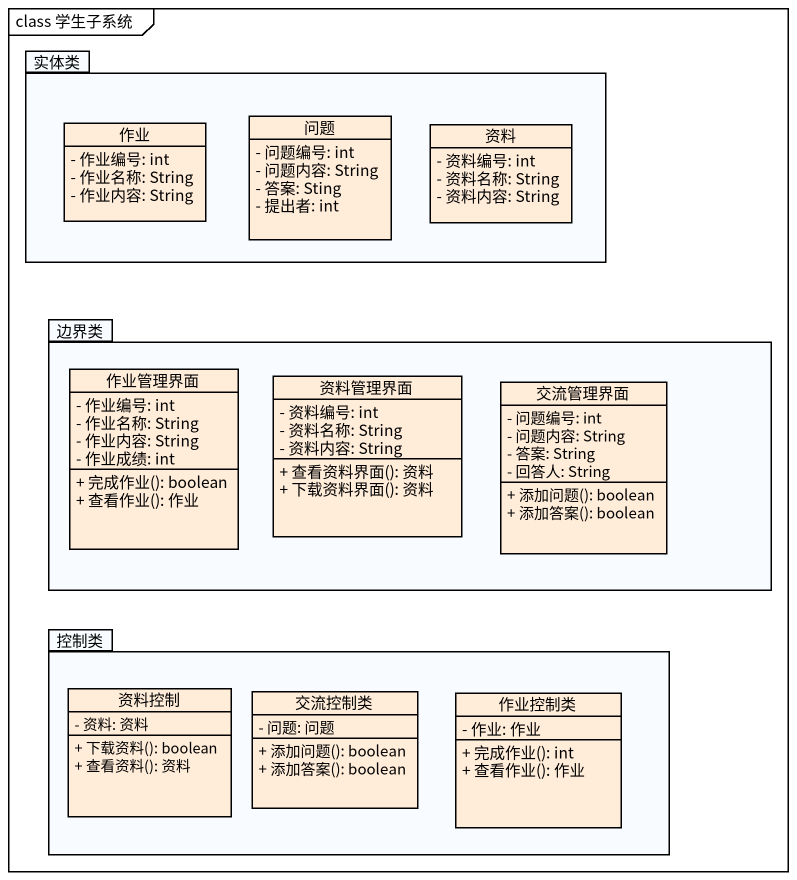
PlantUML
@startuml
mainframe class 学生子系统
hide circle
hide empty members
skinparam classAttributeIconSize 0
package 实体类 {
  class 作业 #FFECD9 {
    - 作业编号: int
    - 作业名称: String
    - 作业内容: String
  }
  class 问题 #FFECD9 {
    - 问题编号: int
    - 问题内容: String
    - 答案: Sting
    - 提出者: int
  }
  class 资料 #FFECD9 {
    - 资料编号: int
    - 资料名称: String
    - 资料内容: String
  }
}
package 边界类 {
  class 作业管理界面 #FFECD9 {
    - 作业编号: int
    - 作业名称: String
    - 作业内容: String
    - 作业成绩: int
    + 完成作业(): boolean
    + 查看作业(): 作业
  }
  class 资料管理界面 #FFECD9 {
    - 资料编号: int
    - 资料名称: String
    - 资料内容: String
    + 查看资料界面(): 资料
    + 下载资料界面(): 资料
  }
  class 交流管理界面 #FFECD9 {
    - 问题编号: int
    - 问题内容: String
    - 答案: String
    - 回答人: String
    + 添加问题(): boolean
    + 添加答案(): boolean
  }
}
package 控制类 {
  class 资料控制 #FFECD9 {
    - 资料: 资料
    + 下载资料(): boolean
    + 查看资料(): 资料
  }
  class 交流控制类 #FFECD9 {
    - 问题: 问题
    + 添加问题(): boolean
    + 添加答案(): boolean
  }
  class 作业控制类 #FFECD9 {
    - 作业: 作业
    + 完成作业(): int
    + 查看作业(): 作业
  }
}
@enduml
